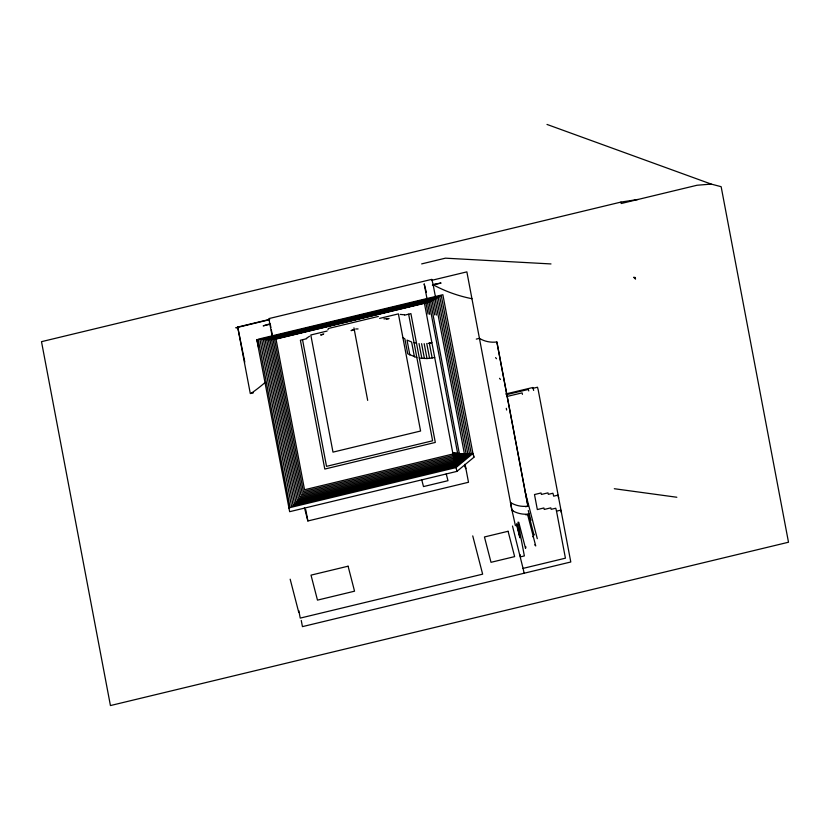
<?xml version="1.0" encoding="UTF-8"?>
<svg xmlns="http://www.w3.org/2000/svg" width="830" height="830" viewBox="0 0 830 830"><rect width="100%" height="100%" fill="white"/><g stroke="black" fill="none" stroke-linecap="round" stroke-linejoin="round"><path stroke-width="1.25" d="M327.892 329.8L328.441 328.462L378.397 316.427M525.961 546.918L525.525 548.381L518.76 522.236M257.757 343.319L256.781 339.543L289.649 511.685L456.915 471.388L473.92 457.268L472.944 453.491L462.715 453.896L454.342 452.889L453.024 453.979L304.537 489.752L275.996 339.076L425.935 302.96L428.041 314.051M455.992 453.19L453.336 455.39L303.365 491.516L274.543 339.335M461.024 453.792L454.228 459.436L299.671 496.672L269.958 339.812L432.036 300.771L434.723 314.954M462.715 453.896L454.498 460.723L298.375 498.332L268.36 339.875L433.582 300.076L436.414 315.058M309.517 336.264L306.384 338.36M352.605 329.946L351.059 330.62L354.555 329.769M323.752 333.868L320.66 335.009L323.15 334.407M270.175 323.731L263.203 325.868L269.48 324.354M236.799 327.497L235.813 327.819L269.729 319.654M638.052 199.459L620.933 202.084L41.5 341.67L110.432 705.562L788.5 542.229L721.146 186.688L711.217 184.094L547.001 124.438M421.661 263.899L445.43 258.172L550.996 263.94M253.461 392.787L250.297 393.555L237.702 327.072L269.19 319.488M431.642 280.353L466.865 271.867L511.954 510.326A24.817 0.716 76.5 0 1 515.389 525.681M432.357 285.115L441.083 283.009L433.104 284.483L431.787 279.357L268.847 318.606L272.157 336.067M327.072 331.066L310.804 334.988L332.986 452.132L420.592 431.029L398.4 313.885L379.621 318.409M386.573 319.125L389.063 318.533L383.917 318.876M306.664 338.723L300.387 340.238L324.789 469.054L435.304 442.432L410.902 313.615L404.625 315.13M428.145 343.444L431.87 342.551L429.328 343.101L432.15 357.969L434.681 357.419M476.296 339.107L479.45 338.35A24.817 21.373 -10.2 0 0 496.911 341.97L527.942 506.176L525.577 506.746M288.674 507.908L455.94 467.612L472.944 453.491L442.867 294.712L258.192 339.2L290.085 507.566M304.444 507.701L307.878 520.97L468.494 482.272L465.122 464.489M525.857 514.88L529.426 514.019A24.817 21.435 -10.7 0 1 513.21 511.073L511.965 510.336L510.481 502.492L511.726 503.229A24.817 21.435 -10.7 0 0 527.942 506.176L496.848 342.053M524.155 573.229L523.056 568.394L565.427 558.185L556.525 511.166L560.789 510.139L561.474 512.795M505.626 393.991L532.891 387.496L533.649 390.432M532.487 388.44L537.508 387.237L538.193 389.893L570.791 561.993L302.442 626.629L301.259 620.425M507.057 394.53L528.368 389.446L528.752 390.92M507.172 396.429L522.08 392.881L522.454 394.343M358.062 328.929L355.717 328.971M419.326 358.062L427.004 358.55L432.15 357.969M711.217 184.094L697.055 185.246L621.203 203.516L620.933 202.084M404.283 314.777L400.257 314.404M614.314 488.725L676.844 497.253M414.025 342.676L416.504 343.195M424.441 303.355L452.703 452.537L454.342 452.889M402.892 337.623L404.905 338.941L407.717 353.819L416.847 357.554M511.965 510.326L513.21 511.073M495.583 357.606L496.506 358.736M499.536 378.304L500.459 379.435M534.779 544.791L535.713 545.933L527.662 514.808M530.526 519.808L530.827 520.441L528.254 510.481M558.632 497.793L557.947 495.137L553.683 496.164L552.925 493.228L548.34 494.338L547.966 492.864L541.419 494.441L541.036 492.979L534.489 494.545L537.332 509.547L543.878 507.97L544.262 509.433L550.798 507.856L551.182 509.33L555.768 508.219L556.525 511.166M525.39 492.657L537.29 538.67M528.72 514.673L533.866 534.562M516.841 523.74L519.933 537.809L516.436 524.29M512.494 526.033L523.056 568.394M426.319 292.17L424.161 283.829L427.004 298.79M464.582 464.354L465.692 468.66L464.987 464.935M456.915 471.388L452.703 452.537M472.747 535.9L482.645 574.163L300.232 618.101L298.821 610.652M446.229 473.889L447.982 480.684L423.497 486.577L421.744 479.792M290.168 579.195L298.727 612.281M237.702 327.072L244.798 362.088M517.972 522.163L524.363 555.913L520.462 556.857L520.047 554.637M473.577 455.421L473.92 457.268M435.501 297.14L433.156 284.752A133.08 114.955 -10.7 0 0 471.948 298.707M427.45 302.504L429.691 314.352M426.765 343.475L429.587 358.353M424.182 343.672L427.004 358.55M421.599 343.693L424.421 358.56M419.036 343.527L421.858 358.404M408.64 314.228L432.606 440.792L326.522 466.346L302.545 339.792M414.429 356.869L411.607 341.991L407.032 340.113L409.854 354.991M353.943 327.86L367.68 400.382M305.71 509.537L307.878 520.97M270.414 324.976L270.881 327.466M271.358 329.967L272.541 336.202M257.943 344.336L258.535 347.407M506.3 408.319L506.622 410.02M265.195 382.391A145.509 125.693 -10.7 0 1 251.137 393.347M533.566 533.939A5.239 2.635 -14.5 0 1 532.725 536.761M457.662 453.439L453.647 456.77L302.162 493.259L273.049 339.543L428.965 301.985L457.662 453.439M459.332 453.637L453.937 458.119L300.927 494.981L271.514 339.709L430.5 301.404L459.332 453.637M464.416 453.958L454.767 461.968L297.057 499.961L266.731 339.885L435.127 299.319L464.416 453.958M466.118 453.958L455.027 463.182L295.708 501.559L265.071 339.854L436.673 298.51L466.118 453.958M467.83 453.917L455.265 464.344L294.328 503.115L263.39 339.761L438.23 297.648L467.83 453.917M469.541 453.823L455.504 465.474L292.938 504.64L261.678 339.626L439.776 296.725L469.541 453.823M471.243 453.678L455.732 466.564L291.517 506.124L259.946 339.439L441.321 295.739L471.243 453.678M348.092 566.205L311.011 575.138L317.475 600.121L354.545 591.188L348.092 566.205M508.085 531.283L484.45 536.968L491.007 562.315L514.642 556.619L508.085 531.283M635.22 277.521L633.695 277.272L635.521 279.098L635.22 277.521"/></g></svg>
